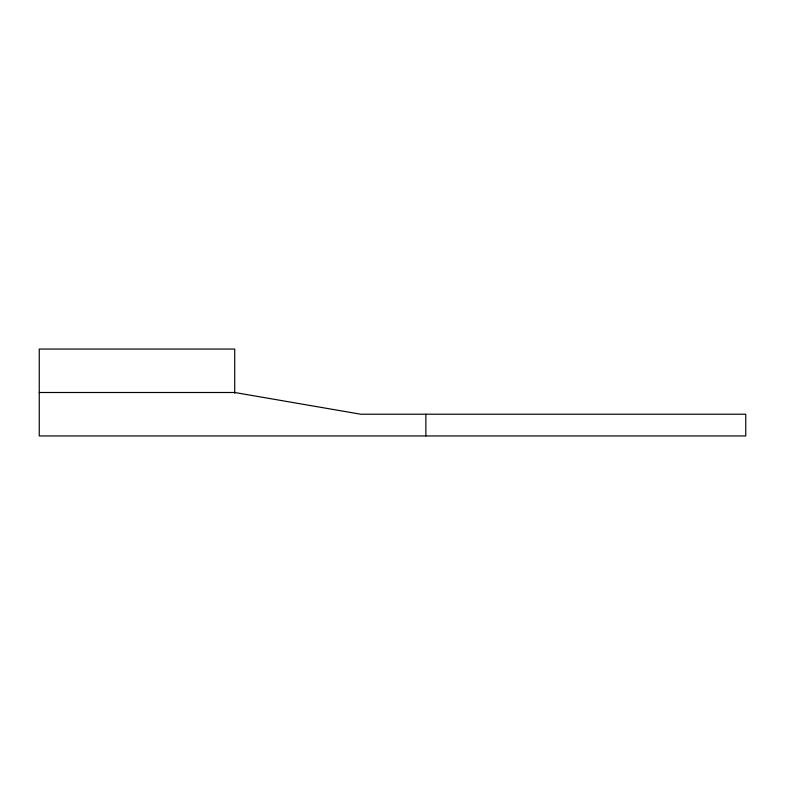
<?xml version="1.0" encoding="UTF-8"?>
<svg xmlns="http://www.w3.org/2000/svg" width="785" height="785" viewBox="0 0 785 785"><rect width="100%" height="100%" fill="white"/><g stroke="black" fill="none" stroke-linecap="round" stroke-linejoin="round"><path stroke-width="1.18" d="M39.25 392.5L234.725 392.5L360.698 414.215L745.75 414.215L745.75 435.94L39.25 435.94L39.25 349.06L234.725 349.06L234.725 393.236M425.862 414.215L425.862 435.94"/></g></svg>
